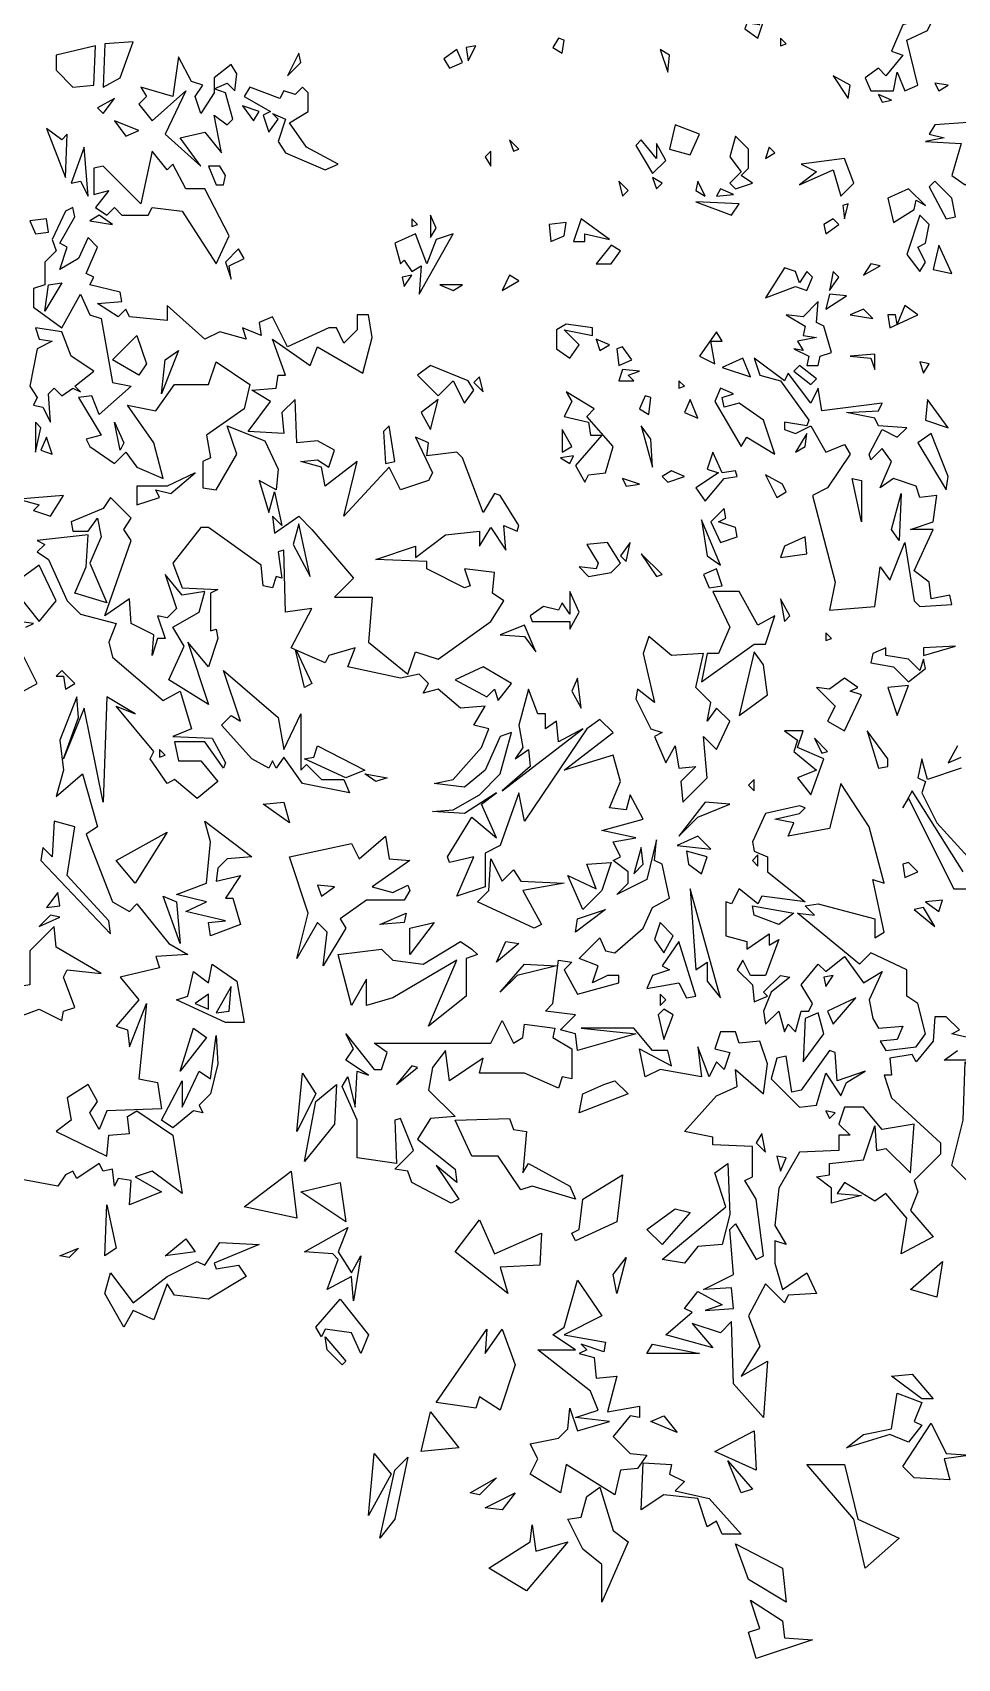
# Model space of a CAD drawing. Header units: millimetres. Extents: x -1920 to 1916, y -1858 to 1858.
# Drawn here: x 130 to 591, y -1858 to -1047 of the extents above; entities that cross this region are included whole.
import ezdxf

# ---------------------------------------------------------------- set-up
doc = ezdxf.new("R2010")
doc.units = ezdxf.units.MM
doc.layers.add('ALMOND-DRAW-PROFILE', color=7, linetype='Continuous', lineweight=25)

msp = doc.modelspace()

# ---------------------------------------------------------------- linework, layer by layer
at = {"layer": 'ALMOND-DRAW-PROFILE'}
for points in [[(491.87, -1050.22), (494.69, -1041.78), (488.12, -1035.21), (485.3, -1038.02), (492.81, -1043.65), (486.24, -1042.71), (485.3, -1045.53)], [(548.19, -1076.51), (559.46, -1076.51), (561.34, -1067.12), (565.09, -1076.51), (571.66, -1073.69), (566.03, -1051.16), (576.35, -1046.47), (580.11, -1038.96), (564.15, -1043.65), (558.52, -1056.79), (564.15, -1058.67), (555.7, -1069), (551.95, -1065.24), (545.38, -1069.94)], [(150.19, -1074.63), (160.52, -1073.69), (161.45, -1053.98), (141.74, -1058.67), (141.74, -1066.18)], [(165.21, -1074.63), (173.66, -1069.94), (180.23, -1052.1), (166.15, -1053.04)], [(347.31, -1061.49), (351.07, -1053.98), (346.38, -1054.92)], [(394.25, -1057.73), (395.19, -1051.16), (392.37, -1050.22), (389.56, -1054.92)], [(503.14, -1053.98), (505.95, -1053.04), (503.14, -1050.22)], [(214.02, -1114.05), (203.7, -1099.97), (215.9, -1097.16), (224.35, -1107.48), (220.59, -1088.71), (227.16, -1093.4), (229.98, -1090.59), (226.22, -1077.45), (220.59, -1075.57), (220.59, -1077.45), (214.02, -1087.77), (211.2, -1079.32), (214.96, -1073.69), (209.33, -1071.81), (202.76, -1059.61), (199.94, -1079.32), (183.98, -1074.63), (186.8, -1079.32), (183.04, -1083.08), (189.61, -1091.53), (206.51, -1076.51), (196.19, -1098.1)], [(257.2, -1069), (263.77, -1062.43), (262.83, -1057.73)], [(337.93, -1065.24), (344.5, -1062.43), (341.68, -1055.86), (335.11, -1060.55)], [(446.82, -1067.12), (447.75, -1058.67), (443.06, -1055.86)], [(220.59, -1075.57), (227.16, -1072.75), (230.92, -1076.51), (231.86, -1068.06), (229.04, -1063.37), (220.59, -1069.94)], [(536.93, -1080.26), (537.87, -1073.69), (529.42, -1069)], [(275.97, -1115.93), (282.54, -1113.12), (266.59, -1104.67), (258.14, -1092.47), (267.53, -1086.83), (267.53, -1077.45), (264.71, -1074.63), (260.96, -1078.38), (255.32, -1076.51), (253.45, -1080.26), (238.43, -1074.63), (235.61, -1079.32), (248.75, -1086.83), (245, -1088.71), (247.81, -1097.16), (252.51, -1090.59), (249.69, -1087.77), (256.26, -1090.59), (252.51, -1101.85), (256.26, -1107.48)], [(553.83, -1082.14), (558.52, -1081.2), (551.95, -1078.38)], [(581.99, -1076.51), (586.68, -1073.69), (580.11, -1072.75)], [(165.21, -1087.77), (170.84, -1080.26), (162.39, -1084.96)], [(240.3, -1091.53), (243.12, -1086.83), (234.67, -1084.02)], [(602.64, -1129.07), (609.21, -1116.87), (618.6, -1113.12), (612.96, -1099.97), (614.84, -1083.08), (606.39, -1080.26), (608.27, -1091.53), (580.11, -1093.4), (577.29, -1098.1), (584.8, -1099.97), (575.42, -1101.85), (593.25, -1102.79), (588.56, -1118.75), (595.13, -1123.44), (600.76, -1119.69)], [(176.47, -1099.04), (183.04, -1096.22), (170.84, -1091.53)], [(447.75, -1105.61), (458.08, -1108.42), (462.77, -1098.1), (450.57, -1093.4)], [(146.44, -1119.69), (147.37, -1098.1), (144.56, -1100.91), (137.05, -1095.28)], [(369.84, -1106.55), (372.66, -1105.61), (367.97, -1100.91)], [(439.31, -1117.81), (445.88, -1111.24), (441.18, -1102.79), (441.18, -1110.3), (433.67, -1100.91), (430.86, -1103.73)], [(480.61, -1125.32), (489.06, -1122.5), (483.42, -1118.75), (487.18, -1114.99), (487.18, -1105.61), (480.61, -1099.04), (477.79, -1109.36), (483.42, -1116.87), (477.79, -1122.5)], [(157.7, -1129.07), (155.82, -1104.67), (149.25, -1122.5), (153.94, -1121.56)], [(221.53, -1162.87), (228.1, -1148.79), (215.9, -1125.32), (206.51, -1125.32), (199.94, -1113.12), (197.12, -1115.93), (189.61, -1106.55), (183.98, -1132.83), (165.21, -1114.05), (160.52, -1114.99), (160.52, -1128.14), (168.03, -1126.26), (161.45, -1134.71), (167.09, -1138.46), (170.84, -1134.71), (174.6, -1138.46), (187.74, -1138.46), (189.61, -1134.71), (204.63, -1136.58)], [(358.58, -1114.05), (358.58, -1106.55), (355.76, -1109.36)], [(495.63, -1110.3), (500.32, -1107.48), (497.5, -1104.67)], [(533.17, -1129.07), (539.75, -1122.5), (535.05, -1110.3), (513.46, -1113.12), (520.97, -1116.87), (512.52, -1123.44), (529.42, -1115.93)], [(221.53, -1123.44), (225.29, -1123.44), (226.22, -1118.75), (223.41, -1114.05), (217.78, -1114.05)], [(424.29, -1129.07), (427.1, -1126.26), (422.41, -1121.56)], [(441.18, -1125.32), (444, -1122.5), (439.31, -1119.69)], [(465.59, -1129.07), (461.83, -1121.56), (460.9, -1126.26)], [(471.22, -1129.07), (479.67, -1128.14), (473.1, -1125.32)], [(559.46, -1142.22), (569.78, -1135.64), (570.72, -1130.95), (575.42, -1133.77), (566.97, -1125.32), (556.64, -1130.01)], [(585.74, -1140.34), (590.43, -1139.4), (588.56, -1130.01), (580.11, -1121.56), (577.29, -1124.38)], [(317.28, -1367.5), (321.03, -1356.24), (332.3, -1359.99), (358.58, -1341.22), (365.15, -1330.89), (359.52, -1327.14), (360.46, -1316.81), (345.44, -1314.93), (348.25, -1323.38), (345.44, -1324.32), (326.66, -1314.93), (326.66, -1311.18), (301.32, -1310.24), (321.03, -1303.67), (321.03, -1309.3), (336.05, -1298.04), (352.95, -1296.16), (352.95, -1303.67), (358.58, -1294.28), (366.09, -1305.55), (365.15, -1293.34), (371.72, -1296.16), (372.66, -1293.34), (363.27, -1278.33), (360.46, -1277.39), (354.82, -1286.77), (344.5, -1259.55), (341.68, -1256.74), (326.66, -1258.61), (327.6, -1252.04), (321.03, -1249.23), (329.48, -1267.06), (327.6, -1270.82), (313.52, -1275.51), (307.89, -1264.24), (285.36, -1288.65), (291.93, -1261.43), (275.97, -1273.63), (274.1, -1264.24), (263.77, -1261.43), (272.22, -1260.49), (277.85, -1264.24), (280.67, -1255.8), (272.22, -1251.1), (261.89, -1252.04), (260.96, -1230.45), (254.38, -1237.02), (255.32, -1247.35), (237.49, -1246.41), (248.75, -1231.39), (239.37, -1225.76), (251.57, -1224.82), (252.51, -1218.25), (256.26, -1218.25), (249.69, -1200.41), (268.46, -1213.56), (272.22, -1204.17), (294.75, -1217.31), (299.44, -1199.48), (297.56, -1188.21), (291.93, -1188.21), (291.93, -1195.72), (285.36, -1202.29), (281.61, -1194.78), (277.85, -1194.78), (257.2, -1204.17), (249.69, -1189.15), (243.12, -1191.97), (244.06, -1198.54), (234.67, -1194.78), (236.55, -1200.41), (223.41, -1196.66), (215.9, -1200.41), (197.12, -1183.52), (197.12, -1191.03), (178.35, -1189.15), (176.47, -1185.4), (172.72, -1189.15), (162.39, -1182.58), (174.6, -1181.64), (173.66, -1176.95), (158.64, -1173.19), (160.52, -1169.44), (156.76, -1167.56), (162.39, -1154.42), (157.7, -1149.73), (153.01, -1160.05), (143.62, -1165.68), (147.37, -1154.42), (143.62, -1152.54), (151.13, -1139.4), (150.19, -1134.71), (146.44, -1136.58), (139.86, -1150.66), (141.74, -1156.3), (136.11, -1161.93), (136.11, -1173.19), (130.48, -1175.07), (130.48, -1184.46), (144.56, -1194.78), (153.94, -1177.89), (158.64, -1188.21), (164.27, -1190.09), (169.9, -1222), (179.29, -1223.88), (163.33, -1237.96), (159.58, -1228.57), (153.01, -1229.51), (164.27, -1248.29), (156.76, -1250.16), (158.64, -1253.92), (170.84, -1262.37), (176.47, -1256.74), (182.11, -1264.24), (195.25, -1269.88), (190.55, -1252.04), (177.41, -1233.27), (191.49, -1236.08), (200.88, -1222.94), (217.78, -1222.94), (221.53, -1211.68), (238.43, -1222.94), (235.61, -1235.15), (216.84, -1248.29), (218.71, -1259.55), (214.96, -1261.43), (214.96, -1274.57), (221.53, -1275.51), (231.86, -1257.67), (227.16, -1243.59), (245.94, -1251.1), (252.51, -1265.18), (251.57, -1275.51), (243.12, -1270.82), (247.81, -1286.77), (250.63, -1276.45), (254.38, -1293.34), (249.69, -1288.65), (250.63, -1297.1), (262.83, -1288.65), (269.4, -1295.22), (290.05, -1319.63), (280.67, -1329.01), (299.44, -1329.01), (297.56, -1351.54)], [(478.73, -1138.46), (482.49, -1132.83), (460.9, -1131.89)], [(535.05, -1140.34), (536.93, -1132.83), (534.11, -1133.77)], [(131.42, -1147.85), (137.99, -1146.91), (137.05, -1140.34), (128.6, -1141.28)], [(158.64, -1141.28), (169.9, -1143.15), (163.33, -1138.46)], [(319.15, -1144.09), (321.97, -1143.15), (319.15, -1140.34)], [(328.54, -1149.73), (331.36, -1145.03), (328.54, -1138.46)], [(388.62, -1151.6), (395.19, -1148.79), (396.13, -1142.22), (387.68, -1143.15)], [(399.88, -1151.6), (405.51, -1151.6), (405.51, -1147.85), (417.72, -1150.66), (403.64, -1140.34)], [(525.67, -1147.85), (532.24, -1143.15), (529.42, -1140.34), (524.73, -1143.15)], [(572.6, -1166.62), (575.42, -1161.93), (571.66, -1154.42), (575.42, -1152.54), (577.29, -1143.15), (572.6, -1138.46), (566.03, -1158.17)], [(322.91, -1177.89), (339.8, -1147.85), (331.36, -1150.66), (326.66, -1162.87), (321.03, -1147.85), (310.71, -1152.54), (313.52, -1162.87), (315.4, -1160.99), (319.15, -1166.62), (323.85, -1163.81)], [(229.04, -1170.38), (228.1, -1163.81), (235.61, -1160.05), (232.79, -1155.36), (226.22, -1161.93)], [(411.15, -1162.87), (418.65, -1162.87), (423.35, -1156.3), (418.65, -1153.48)], [(579.17, -1165.68), (588.56, -1167.56), (581.99, -1153.48)], [(495.63, -1179.76), (510.65, -1174.13), (516.28, -1176.01), (519.09, -1169.44), (516.28, -1166.62), (512.52, -1172.25), (510.65, -1166.62), (505.01, -1164.74)], [(527.54, -1176.01), (532.24, -1169.44), (529.42, -1166.62)], [(544.44, -1168.5), (552.89, -1163.81), (548.19, -1162.87)], [(136.11, -1186.33), (137.99, -1173.19), (144.56, -1172.25)], [(315.4, -1174.13), (319.15, -1168.5), (314.46, -1169.44)], [(339.8, -1176.01), (344.5, -1173.19), (333.23, -1173.19)], [(364.21, -1176.01), (372.66, -1171.31), (367.97, -1168.5)], [(516.28, -1213.56), (521.91, -1213.56), (522.85, -1208.86), (528.48, -1206.98), (524.73, -1193.84), (520.97, -1191.97), (521.91, -1181.64), (514.4, -1189.15), (505.95, -1188.21), (515.34, -1193.84), (514.4, -1198.54), (520.97, -1199.48), (511.58, -1201.35), (514.4, -1206.05), (509.71, -1205.11), (517.22, -1208.86)], [(525.67, -1185.4), (535.99, -1178.82), (527.54, -1177.89)], [(557.58, -1194.78), (571.66, -1188.21), (565.09, -1183.52), (561.34, -1192.9), (560.4, -1188.21), (556.64, -1188.21)], [(537.87, -1188.21), (549.13, -1190.09), (544.44, -1185.4)], [(138.93, -1241.72), (137.99, -1227.64), (140.8, -1224.82), (144.56, -1228.57), (150.19, -1224.82), (153.94, -1226.7), (151.13, -1223.88), (160.52, -1216.37), (149.25, -1208.86), (144.56, -1196.66), (131.42, -1194.78), (133.29, -1200.41), (139.86, -1201.35), (132.35, -1205.11), (128.6, -1223.88), (132.35, -1229.51), (130.48, -1233.27), (135.17, -1234.21)], [(183.04, -1218.25), (169.9, -1210.74), (182.11, -1198.54), (186.8, -1212.62)], [(398, -1209.8), (402.7, -1203.23), (395.19, -1195.72), (409.27, -1198.54), (409.27, -1194.78), (396.13, -1192.9), (391.43, -1195.72), (391.43, -1205.11)], [(462.77, -1208.86), (470.28, -1212.62), (468.41, -1201.35), (474.04, -1201.35), (471.22, -1196.66)], [(194.31, -1227.64), (196.19, -1210.74), (202.76, -1206.05)], [(413.02, -1206.05), (417.72, -1203.23), (411.15, -1200.41)], [(422.41, -1213.56), (428.98, -1210.74), (424.29, -1204.17), (421.47, -1205.11)], [(550.07, -1215.43), (550.07, -1207.92), (537.87, -1208.86), (548.19, -1209.8)], [(345.44, -1232.33), (350.13, -1225.76), (347.31, -1221.07), (328.54, -1213.56), (321.97, -1218.25), (332.3, -1228.57), (339.8, -1221.07)], [(422.41, -1221.07), (429.92, -1221.07), (427.1, -1218.25), (432.73, -1216.37), (424.29, -1215.43)], [(488.12, -1219.19), (484.36, -1209.8), (474.04, -1214.49)], [(527.54, -1335.59), (550.07, -1333.71), (552.89, -1314), (557.58, -1320.57), (565.09, -1301.79), (569.78, -1330.89), (572.6, -1333.71), (588.56, -1332.77), (587.62, -1328.08), (578.23, -1329.95), (577.29, -1321.5), (569.78, -1315.87), (579.17, -1295.22), (567.91, -1295.22), (579.17, -1291.47), (581.05, -1278.33), (572.6, -1279.26), (570.72, -1273.63), (559.46, -1269.88), (552.89, -1274.57), (558.52, -1261.43), (553.83, -1254.86), (548.19, -1260.49), (547.25, -1257.67), (553.83, -1245.47), (561.34, -1249.23), (566.03, -1244.53), (551.95, -1243.59), (550.07, -1239.84), (535.99, -1237.02), (551.95, -1236.08), (553.83, -1232.33), (523.79, -1236.08), (521.91, -1224.82), (518.16, -1232.33), (506.89, -1217.31), (505.01, -1221.07), (489.99, -1209.8), (492.81, -1218.25), (503.14, -1221.07), (517.22, -1240.78), (516.28, -1243.59), (505.01, -1241.72), (505.01, -1245.47), (510.65, -1247.35), (518.16, -1243.59), (525.67, -1256.74), (535.05, -1252.98), (537.87, -1257.67), (526.6, -1274.57), (519.09, -1278.33), (530.36, -1321.5)], [(518.16, -1222.94), (520.97, -1220.13), (512.52, -1213.56), (509.71, -1216.37)], [(574.48, -1217.31), (577.29, -1212.62), (572.6, -1211.68)], [(354.82, -1226.7), (352.95, -1219.19), (350.13, -1222)], [(452.45, -1224.82), (455.26, -1223.88), (452.45, -1221.07)], [(328.54, -1245.47), (332.3, -1230.45), (323.85, -1237.02)], [(405.51, -1271.75), (407.39, -1268), (415.84, -1267.06), (419.59, -1253.92), (406.45, -1238.9), (410.21, -1235.15), (396.13, -1226.7), (398.94, -1231.39), (395.19, -1238.9), (407.39, -1241.72), (408.33, -1248.29), (413.96, -1248.29), (400.82, -1263.31)], [(437.43, -1237.96), (438.37, -1229.51), (435.55, -1228.57), (432.73, -1235.15)], [(461.83, -1239.84), (458.08, -1230.45), (455.26, -1237.02)], [(486.24, -1249.23), (500.32, -1257.67), (494.69, -1240.78), (482.49, -1232.33), (474.98, -1234.21), (474.04, -1229.51), (479.67, -1227.64), (473.1, -1224.82), (470.28, -1231.39), (483.42, -1253.92)], [(575.42, -1240.78), (586.68, -1244.53), (576.35, -1230.45)], [(131.42, -1256.74), (134.23, -1244.53), (131.42, -1241.72)], [(173.66, -1255.8), (170.84, -1241.72), (175.53, -1252.04)], [(306.01, -1262.37), (310.71, -1261.43), (307.89, -1243.59), (305.07, -1246.41)], [(394.25, -1256.74), (398.94, -1253.92), (394.25, -1245.47)], [(439.31, -1264.24), (438.37, -1250.16), (433.67, -1243.59)], [(510.65, -1256.74), (515.34, -1253.92), (516.28, -1247.35)], [(585.74, -1275.51), (586.68, -1268.94), (578.23, -1247.35), (571.66, -1252.04)], [(134.23, -1255.8), (139.86, -1257.67), (137.05, -1249.23)], [(465.59, -1281.14), (474.98, -1269.88), (481.55, -1268.94), (480.61, -1266.12), (474.04, -1267.06), (469.34, -1256.74), (466.53, -1265.18), (472.16, -1267.06), (460.9, -1274.57)], [(398, -1262.37), (399.88, -1258.61), (393.31, -1259.55)], [(182.11, -1283.02), (193.37, -1279.26), (191.49, -1275.51), (199, -1277.39), (211.2, -1267.06), (197.12, -1273.63), (182.11, -1273.63)], [(426.16, -1273.63), (432.73, -1272.69), (424.29, -1269.88)], [(446.82, -1271.75), (455.26, -1268.94), (448.69, -1266.12), (444, -1268.94)], [(501.26, -1279.26), (505.95, -1276.45), (504.08, -1272.69), (495.63, -1268)], [(543.5, -1291.47), (538.81, -1269.88), (543.5, -1270.82)], [(130.48, -1285.83), (138.93, -1288.65), (145.5, -1278.33), (122.97, -1280.2), (133.29, -1283.02)], [(562.27, -1300.85), (558.52, -1295.22), (563.21, -1277.39)], [(473.1, -1301.79), (481.55, -1298.98), (480.61, -1294.28), (472.16, -1291.47), (475.91, -1289.59), (474.98, -1284.9), (468.41, -1291.47)], [(268.46, -1318.69), (262.83, -1292.41), (260.02, -1302.73)], [(473.1, -1313.06), (463.71, -1290.53), (466.53, -1308.36)], [(407.39, -1318.69), (418.65, -1316.81), (423.35, -1312.12), (416.78, -1301.79), (406.45, -1302.73), (412.08, -1312.12), (411.15, -1314.93), (402.7, -1314)], [(426.16, -1311.18), (428.04, -1301.79), (423.35, -1308.36)], [(503.14, -1309.3), (516.28, -1307.42), (515.34, -1298.98), (505.01, -1303.67)], [(133.29, -1341.22), (141.74, -1330.89), (133.29, -1313.06), (119.21, -1323.38)], [(441.18, -1318.69), (444, -1317.75), (433.67, -1307.42)], [(467.47, -1324.32), (474.04, -1323.38), (471.22, -1314.93), (464.65, -1317.75)], [(398, -1344.97), (402.7, -1336.52), (398, -1326.2), (398, -1337.46), (394.25, -1331.83), (392.37, -1335.59), (384.86, -1333.71), (378.29, -1338.4), (379.23, -1341.22), (398, -1341.22)], [(463.71, -1371.26), (489.99, -1352.48), (495.63, -1352.48), (500.32, -1338.4), (491.87, -1343.09), (482.49, -1326.2), (469.34, -1326.2), (477.79, -1344.03), (472.16, -1357.18), (466.53, -1357.18)], [(505.01, -1341.22), (507.83, -1338.4), (503.14, -1329.95)], [(381.11, -1356.24), (375.48, -1343.09), (363.27, -1347.79), (375.48, -1348.73)], [(454.32, -1431.33), (466.53, -1419.13), (464.65, -1398.48), (471.22, -1405.05), (477.79, -1390.97), (471.22, -1384.4), (466.53, -1390.97), (468.41, -1381.58), (460.9, -1374.07), (464.65, -1357.18), (448.69, -1358.11), (437.43, -1348.73), (434.61, -1357.18), (440.24, -1381.58), (431.8, -1375.01), (430.86, -1379.7), (438.37, -1394.72), (444, -1396.6), (440.24, -1398.48), (445.88, -1411.62), (450.57, -1403.17), (452.45, -1414.43), (460.9, -1413.5), (453.39, -1421.01)], [(525.67, -1350.6), (528.48, -1349.67), (525.67, -1346.85)], [(566.97, -1371.26), (575.42, -1364.68), (574.48, -1359.99), (572.6, -1365.62), (566.97, -1359.99), (555.7, -1358.11), (555.7, -1354.36), (549.13, -1357.18), (548.19, -1361.87), (559.46, -1363.75)], [(574.48, -1358.11), (590.43, -1353.42), (574.48, -1354.36)], [(482.49, -1388.15), (496.57, -1377.83), (494.69, -1362.81), (489.99, -1356.24)], [(146.44, -1375.01), (151.13, -1372.19), (144.56, -1365.62), (141.74, -1368.44), (145.5, -1368.44)], [(288.18, -1426.64), (264.71, -1421.94), (255.32, -1408.8), (251.57, -1414.43), (249.69, -1410.68), (247.81, -1414.43), (239.37, -1409.74), (224.35, -1392.85), (229.04, -1388.15), (233.73, -1390.97), (225.29, -1365.62), (252.51, -1389.09), (255.32, -1405.05), (263.77, -1387.21), (263.77, -1415.37), (266.59, -1412.56), (274.1, -1420.07), (285.36, -1420.07)], [(362.33, -1380.64), (368.9, -1372.19), (354.82, -1363.75), (340.74, -1370.32), (356.7, -1378.76), (360.46, -1375.01)], [(403.64, -1384.4), (401.76, -1369.38), (398.94, -1375.95)], [(535.05, -1395.66), (543.5, -1377.83), (537.87, -1375.95), (541.62, -1374.07), (535.05, -1369.38), (527.54, -1375.01), (520.97, -1374.07), (530.36, -1383.46), (526.6, -1390.97)], [(364.21, -1425.7), (404.57, -1394.72), (392.37, -1401.29), (391.43, -1390.97), (385.8, -1394.72), (385.8, -1387.21), (382.05, -1387.21), (377.35, -1375.01), (372.66, -1392.85), (374.54, -1404.11), (370.78, -1409.74), (377.35, -1405.05), (378.29, -1413.5)], [(561.34, -1388.15), (566.97, -1373.13), (556.64, -1374.07)], [(518.16, -1427.58), (524.73, -1409.74), (511.58, -1404.11), (514.4, -1395.66), (505.01, -1395.66), (511.58, -1400.35), (509.71, -1405.99), (520.97, -1415.37), (511.58, -1419.13)], [(523.79, -1406.93), (526.6, -1405.99), (520.03, -1399.42)], [(551.95, -1414.43), (556.64, -1413.5), (556.64, -1409.74), (546.32, -1395.66)], [(193.37, -1408.8), (196.19, -1407.86), (193.37, -1405.05)], [(286.3, -1419.13), (265.65, -1409.74), (270.34, -1408.8), (272.22, -1403.17), (295.69, -1415.37)], [(301.32, -1421.01), (295.69, -1417.25), (306.95, -1419.13)], [(555.7, -1555.24), (570.72, -1553.36), (575.42, -1546.79), (571.66, -1531.77), (566.03, -1528.02), (566.03, -1514.87), (548.19, -1506.43), (542.56, -1512.06), (511.58, -1486.71), (520.03, -1487.65), (515.34, -1482.96), (521.91, -1482.02), (550.07, -1489.53), (550.07, -1498.92), (554.76, -1496.1), (549.13, -1469.82), (554.76, -1471.69), (547.25, -1443.53), (533.17, -1421.94), (527.54, -1444.47), (506.89, -1448.23), (509.71, -1441.66), (500.32, -1439.78), (512.52, -1436.96), (515.34, -1434.15), (512.52, -1433.21), (495.63, -1436.96), (489.06, -1451.04), (489.99, -1455.74), (496.57, -1458.55), (496.57, -1466.06), (515.34, -1481.08), (493.75, -1478.27), (491.87, -1482.02), (482.49, -1474.51), (478.73, -1482.02), (475.91, -1481.08), (475.91, -1497.98), (486.24, -1500.79), (486.24, -1504.55), (497.5, -1497.04), (497.5, -1502.67), (502.2, -1499.86), (495.63, -1517.69), (488.12, -1517.69), (484.36, -1510.18), (481.55, -1514.87), (489.06, -1522.38), (489.99, -1530.83), (496.57, -1528.02), (494.69, -1526.14), (503.14, -1517.69), (507.83, -1518.63), (498.44, -1526.14), (494.69, -1535.53), (495.63, -1542.1), (502.2, -1535.53), (505.01, -1545.85), (506.89, -1542.1), (510.65, -1545.85), (513.46, -1535.53), (517.22, -1535.53), (519.09, -1531.77), (513.46, -1522.38), (521.91, -1512.06), (525.67, -1515.81), (535.05, -1508.3), (544.44, -1521.45), (553.83, -1515.81), (547.25, -1529.89), (549.13, -1539.28), (551.95, -1543.97), (564.15, -1543.04), (561.34, -1549.61), (552.89, -1550.54)], [(489.99, -1425.7), (489.99, -1420.07), (487.18, -1422.88)], [(258.14, -1441.66), (245, -1432.27), (255.32, -1431.33)], [(452.45, -1448.23), (461.83, -1438.84), (477.79, -1432.27), (465.59, -1431.33)], [(168.96, -1497.04), (168.03, -1490.47), (147.37, -1467.94), (151.13, -1443.53), (140.8, -1440.72), (139.86, -1458.55), (135.17, -1453.86), (134.23, -1460.43)], [(218.71, -1497.98), (217.78, -1491.41), (226.22, -1490.47), (206.51, -1485.78), (216.84, -1481.08), (201.82, -1477.33), (216.84, -1471.69), (218.71, -1451.04), (215.9, -1440.72), (239.37, -1458.55), (227.16, -1459.49), (222.47, -1464.19), (221.53, -1470.76), (233.73, -1467.94), (226.22, -1479.2), (229.98, -1479.2), (233.73, -1492.35)], [(181.17, -1471.69), (171.78, -1460.43), (197.12, -1446.35)], [(275.04, -1513), (276.91, -1496.1), (272.22, -1491.41), (261.89, -1509.24), (267.53, -1486.71), (258.14, -1458.55), (289.12, -1451.98), (292.87, -1459.49), (306.01, -1448.23), (307.89, -1459.49), (318.22, -1460.43), (299.44, -1473.57), (309.77, -1476.39), (317.28, -1472.63), (318.22, -1475.45), (315.4, -1480.14), (296.63, -1480.14), (283.48, -1489.53), (286.3, -1494.22)], [(451.51, -1452.92), (468.41, -1454.8), (461.83, -1448.23)], [(380.17, -1494.22), (352.01, -1481.08), (357.64, -1475.45), (358.58, -1459.49), (364.21, -1470.76), (369.84, -1465.12), (373.6, -1470.76), (395.19, -1471.69), (374.54, -1475.45), (383.92, -1492.35)], [(429.92, -1467), (434.61, -1462.31), (433.67, -1453.86)], [(463.71, -1467), (466.53, -1458.55), (456.2, -1455.74), (457.14, -1462.31)], [(491.87, -1463.25), (491.87, -1457.61), (489.06, -1460.43)], [(404.57, -1484.84), (397.06, -1467.94), (411.15, -1474.51), (406.45, -1462.31), (418.65, -1461.37), (413.96, -1475.45)], [(565.09, -1468.88), (571.66, -1466.06), (566.97, -1461.37), (564.15, -1462.31)], [(274.1, -1478.27), (280.67, -1473.57), (272.22, -1472.63)], [(473.1, -1528.95), (458.08, -1474.51), (460.9, -1514.87), (466.53, -1511.12), (466.53, -1520.51)], [(137.05, -1483.9), (143.62, -1482.96), (142.68, -1476.39)], [(203.7, -1501.73), (195.25, -1478.27), (201.82, -1481.08)], [(502.2, -1492.35), (489.99, -1487.65), (489.06, -1482.96), (509.71, -1486.71)], [(580.11, -1493.28), (574.48, -1483.9), (569.78, -1484.84)], [(581.99, -1485.78), (583.86, -1480.14), (575.42, -1481.08)], [(133.29, -1493.28), (143.62, -1488.59), (138.93, -1487.65)], [(303.2, -1492.35), (316.34, -1486.71), (315.4, -1491.41)], [(318.22, -1507.37), (318.22, -1494.22), (330.42, -1491.41)], [(400.82, -1496.1), (401.76, -1489.53), (415.84, -1484.84)], [(444.94, -1506.43), (449.63, -1497.98), (443.06, -1491.41), (440.24, -1499.86)], [(118.27, -1540.22), (133.29, -1534.59), (144.56, -1540.22), (145.5, -1535.53), (151.13, -1533.65), (145.5, -1518.63), (147.37, -1514.87), (164.27, -1516.75), (141.74, -1503.61), (140.8, -1493.28), (128.6, -1505.49), (128.6, -1522.38), (117.34, -1524.26)], [(327.6, -1543.04), (341.68, -1510.18), (309.77, -1528.95), (296.63, -1532.71), (296.63, -1519.57), (289.12, -1532.71), (282.54, -1507.37), (304.13, -1504.55), (309.77, -1510.18), (324.79, -1512.06), (343.56, -1500.79), (349.19, -1504.55), (352.01, -1507.37), (346.38, -1509.24), (346.38, -1528.02)], [(361.39, -1511.12), (366.09, -1500.79), (372.66, -1501.73)], [(456.2, -1528.95), (460.9, -1528.02), (452.45, -1500.79), (444, -1513), (447.75, -1514.87), (439.31, -1517.69), (436.49, -1524.26), (452.45, -1521.45)], [(226.22, -1541.16), (201.82, -1529.89), (207.45, -1528.02), (210.27, -1515.81), (217.78, -1521.45), (219.65, -1512.06), (231.86, -1520.51), (235.61, -1541.16)], [(363.27, -1526.14), (375.48, -1512.06), (391.43, -1513), (371.72, -1517.69)], [(221.53, -1536.46), (228.1, -1535.53), (229.04, -1523.32)], [(525.67, -1523.32), (529.42, -1517.69), (524.73, -1518.63)], [(217.78, -1534.59), (217.78, -1527.08), (211.2, -1531.77)], [(443.06, -1532.71), (445.88, -1529.89), (443.06, -1527.08)], [(529.42, -1542.1), (540.68, -1528.95), (526.6, -1535.53)], [(338.87, -1631.27), (319.15, -1620.95), (317.28, -1615.31), (310.71, -1614.38), (320.09, -1604.99), (313.52, -1589.03), (310.71, -1589.97), (311.64, -1611.56), (291.93, -1608.74), (291.93, -1589.97), (284.42, -1573.07), (287.24, -1568.38), (290.99, -1583.4), (291.93, -1565.56), (297.56, -1567.44), (286.3, -1559.93), (290.05, -1554.3), (286.3, -1546.79), (300.38, -1564.62), (304.13, -1564.62), (306.95, -1556.18), (300.38, -1551.48), (358.58, -1551.48), (364.21, -1540.22), (369.84, -1551.48), (374.54, -1548.67), (375.48, -1542.1), (390.49, -1543.97), (389.56, -1548.67), (398.94, -1554.3), (398.94, -1569.32), (394.25, -1568.38), (392.37, -1574.01), (375.48, -1566.5), (352.95, -1566.5), (354.82, -1558.99), (337.93, -1570.26), (336.05, -1555.24), (329.48, -1563.69), (327.6, -1574.95), (340.74, -1588.09), (328.54, -1589.03), (321.97, -1599.36), (340.74, -1614.38), (341.68, -1620.95), (331.36, -1612.5), (342.62, -1629.39)], [(444.94, -1549.61), (449.63, -1537.4), (444.94, -1534.59), (442.12, -1537.4)], [(514.4, -1560.87), (524.73, -1546.79), (521.91, -1536.46), (515.34, -1539.28)], [(199.94, -1593.72), (194.31, -1589.97), (204.63, -1570.26), (204.63, -1583.4), (213.08, -1565.56), (218.71, -1569.32), (221.53, -1547.73), (222.47, -1561.81), (218.71, -1576.83), (213.08, -1582.46), (214.96, -1586.21), (210.27, -1585.28)], [(203.7, -1565.56), (210.27, -1543.97), (216.84, -1548.67)], [(512.52, -1583.4), (520.97, -1582.46), (525.67, -1566.5), (533.17, -1577.77), (535.99, -1571.2), (545.38, -1565.56), (531.3, -1570.26), (530.36, -1556.18), (527.54, -1555.24), (513.46, -1574.95), (508.77, -1575.89), (505.95, -1558.05), (501.26, -1558.99), (498.44, -1569.32)], [(311.64, -1572.13), (321.97, -1563.69), (319.15, -1562.75)], [(611.09, -1625.64), (607.33, -1620.01), (608.27, -1598.42), (599.82, -1604.99), (597.01, -1620.95), (588.56, -1612.5), (594.19, -1589.97), (595.13, -1560.87), (616.72, -1593.72), (611.09, -1597.48)], [(261.89, -1595.6), (264.71, -1566.5), (271.28, -1576.83)], [(265.65, -1610.62), (271.28, -1580.58), (281.61, -1572.13), (280.67, -1591.85)], [(402.7, -1586.21), (404.57, -1576.83), (414.9, -1572.13), (420.53, -1570.26), (427.1, -1576.83)], [(400.82, -1629.39), (379.23, -1622.82), (373.6, -1624.7), (362.33, -1607.8), (349.19, -1607.8), (340.74, -1589.97), (367.97, -1589.03), (369.84, -1594.66), (376.41, -1595.6), (374.54, -1616.25), (377.35, -1611.56), (398, -1622.82)], [(527.54, -1589.03), (530.36, -1586.21), (525.67, -1585.28)], [(495.63, -1605.93), (493.75, -1596.54), (490.93, -1601.23)], [(455.26, -1661.31), (444, -1659.43), (475.91, -1633.15), (470.28, -1616.25), (476.85, -1611.56), (477.79, -1636.9), (474.04, -1651.92), (461.83, -1652.86)], [(503.14, -1615.31), (505.95, -1608.74), (501.26, -1607.8)], [(261.89, -1638.78), (235.61, -1633.15), (259.08, -1615.31)], [(286.3, -1640.66), (263.77, -1625.64), (283.48, -1620.95)], [(400.82, -1650.05), (398.94, -1646.29), (402.7, -1644.41), (404.57, -1629.39), (424.29, -1617.19), (421.47, -1640.66)], [(166.15, -1657.56), (167.09, -1632.21), (171.78, -1653.8)], [(444, -1651.92), (436.49, -1644.41), (450.57, -1634.09), (458.08, -1635.97)], [(290.05, -1680.08), (289.12, -1667.88), (276.91, -1674.45), (282.54, -1659.43), (279.73, -1656.62), (265.65, -1655.68), (287.24, -1643.47), (282.54, -1655.68), (289.12, -1666), (293.81, -1657.56)], [(367.03, -1676.33), (340.74, -1655.68), (352.95, -1639.72), (360.46, -1656.62), (383.92, -1646.29), (382.98, -1662.25), (363.27, -1663.19)], [(143.62, -1657.56), (153.01, -1653.8), (148.31, -1658.49)], [(175.53, -1693.23), (166.15, -1676.33), (168.96, -1666), (180.23, -1681.02), (197.12, -1667.88), (212.14, -1660.37), (215.9, -1662.25), (223.41, -1650.98), (243.12, -1651.92), (220.59, -1661.31), (221.53, -1664.13), (232.79, -1662.25), (236.55, -1667.88), (217.78, -1679.14), (200.88, -1677.27), (197.12, -1671.64), (190.55, -1689.47), (180.23, -1684.78)], [(196.19, -1657.56), (206.51, -1649.11), (211.2, -1655.68)], [(421.47, -1676.33), (419.59, -1666.94), (426.16, -1658.49)], [(581.05, -1678.21), (567.91, -1674.45), (583.86, -1660.37)], [(393.31, -1775.83), (378.29, -1766.44), (382.05, -1758.93), (378.29, -1751.42), (392.37, -1748.61), (397.06, -1743.91), (398, -1733.59), (401.76, -1744.85), (417.72, -1740.16), (400.82, -1738.28), (412.08, -1734.53), (408.33, -1725.14), (382.05, -1704.49), (400.82, -1704.49), (389.56, -1696.98), (395.19, -1693.23), (401.76, -1669.76), (413.96, -1687.59), (395.19, -1696.98), (415.84, -1700.73), (414.9, -1705.43), (403.64, -1701.67), (406.45, -1704.49), (402.7, -1706.37), (410.21, -1708.24), (411.15, -1718.57), (421.47, -1717.63), (416.78, -1735.47), (432.73, -1732.65), (432.73, -1738.28), (428.04, -1737.34), (419.59, -1747.67), (428.04, -1756.12), (436.49, -1757.06), (431.8, -1763.63), (423.35, -1764.57), (420.53, -1776.77), (396.13, -1761.75)], [(293.81, -1706.37), (289.12, -1696.04), (275.97, -1694.16), (274.1, -1697.92), (271.28, -1693.23), (283.48, -1679.14), (297.56, -1696.98)], [(363.27, -1734.53), (352.95, -1727.96), (351.07, -1733.59), (331.36, -1730.77), (356.7, -1694.16), (355.76, -1706.37), (364.21, -1694.16), (370.78, -1712)], [(284.42, -1712), (276.91, -1704.49), (275.97, -1697.92), (286.3, -1710.12)], [(436.49, -1706.37), (439.31, -1701.67), (462.77, -1706.37)], [(573.54, -1728.9), (558.52, -1717.63), (568.84, -1716.69), (579.17, -1728.9)], [(535.99, -1753.3), (544.44, -1746.73), (558.52, -1743.91), (561.34, -1726.08), (573.54, -1730.77), (569.78, -1740.16), (573.54, -1742.04), (566.97, -1750.49), (557.58, -1746.73)], [(323.85, -1755.18), (328.54, -1735.47), (342.62, -1753.3)], [(451.51, -1745.79), (438.37, -1740.16), (444.94, -1737.34)], [(569.78, -1768.32), (564.15, -1762.69), (578.23, -1741.1), (585.74, -1756.12), (597.94, -1757.06), (584.8, -1758.93), (587.62, -1769.26)], [(490.93, -1764.57), (470.28, -1755.18), (489.99, -1744.85)], [(297.56, -1787.09), (300.38, -1756.12), (308.83, -1766.44)], [(303.2, -1798.36), (310.71, -1764.57), (317.28, -1757.99), (310.71, -1788.97)], [(483.42, -1775.83), (476.85, -1759.87), (489.06, -1773.95)], [(474.04, -1796.48), (471.22, -1789.91), (466.53, -1792.73), (461.83, -1778.65), (444.94, -1776.77), (433.67, -1784.28), (434.61, -1760.81), (448.69, -1761.75), (447.75, -1766.44), (455.26, -1770.2), (450.57, -1774.89), (467.47, -1778.65), (483.42, -1796.48)], [(545.38, -1813.38), (539.75, -1788.97), (516.28, -1761.75), (535.05, -1761.75), (541.62, -1788.97), (562.27, -1798.36)], [(348.25, -1775.83), (361.39, -1768.32), (352.95, -1776.77)], [(355.76, -1783.34), (370.78, -1775.83), (364.21, -1784.28)], [(413.96, -1830.27), (413.96, -1811.5), (404.57, -1803.99), (397.06, -1788.97), (403.64, -1788.03), (406.45, -1777.71), (413.02, -1773.01), (419.59, -1794.6), (427.1, -1800.24)], [(376.41, -1824.64), (357.64, -1813.38), (378.29, -1800.24), (379.23, -1791.79), (381.11, -1804.93), (397.06, -1800.24)], [(505.95, -1830.27), (487.18, -1819.01), (480.61, -1801.17), (504.08, -1813.38)], [(490.93, -1858.43), (487.18, -1845.29), (492.81, -1843.42), (488.12, -1829.33), (504.08, -1839.66), (505.01, -1848.11), (519.09, -1849.05)]]:
    msp.add_lwpolyline(points, close=True, dxfattribs=at)
for points in [[(600.76, -1549.61), (588.56, -1546.79), (592.31, -1544.91), (585.74, -1538.34), (580.11, -1538.34), (579.17, -1550.54), (570.72, -1560.87), (568.84, -1557.12), (557.58, -1558.99), (558.52, -1567.44), (554.76, -1567.44), (558.52, -1578.71), (582.92, -1601.23), (582.92, -1606.87), (569.78, -1620.01), (571.66, -1625.64), (567.91, -1635.03), (579.17, -1648.17), (563.21, -1656.62), (566.03, -1638.78), (555.7, -1626.58), (550.07, -1630.33), (535.05, -1620.95), (531.3, -1626.58), (543.5, -1627.52), (528.48, -1631.27), (528.48, -1623.76), (520.97, -1618.13), (527.54, -1617.19), (527.54, -1611.56), (544.44, -1609.68), (550.07, -1592.79), (551.01, -1604.99), (555.7, -1604.05), (567.91, -1616.25), (569.78, -1591.85), (553.83, -1594.66), (544.44, -1583.4), (535.05, -1583.4), (532.24, -1591.85), (537.87, -1597.48), (532.24, -1597.48), (532.24, -1604.99), (512.52, -1605.93), (502.2, -1623.76), (500.32, -1642.54), (505.95, -1651.92), (500.32, -1650.05), (500.32, -1661.31), (504.08, -1674.45), (516.28, -1666), (520.97, -1676.33), (506.89, -1677.27), (505.01, -1681.02), (495.63, -1671.64), (487.18, -1687.59), (492.81, -1702.61), (483.42, -1717.63), (496.57, -1710.12), (494.69, -1738.28), (479.67, -1721.39), (478.73, -1690.41), (473.1, -1696.04), (459.02, -1691.35), (469.34, -1703.55), (445.88, -1696.98), (459.02, -1685.72), (455.26, -1683.84), (461.83, -1675.39), (474.04, -1681.96), (465.59, -1684.78), (479.67, -1683.84), (478.73, -1673.51), (464.65, -1674.45), (479.67, -1666.94), (477.79, -1644.41), (480.61, -1641.6), (490.93, -1659.43), (494.69, -1657.56), (490.93, -1629.39), (485.3, -1620.01), (489.06, -1618.13), (489.06, -1603.11), (469.34, -1602.17), (469.34, -1598.42), (455.26, -1595.6), (471.22, -1577.77), (481.55, -1573.07), (480.61, -1564.62), (494.69, -1576.83), (496.57, -1561.81), (492.81, -1550.54), (482.49, -1551.48), (480.61, -1545.85), (473.1, -1545.85), (470.28, -1554.3), (477.79, -1556.18), (474.98, -1564.62), (471.22, -1560.87), (467.47, -1568.38), (461.83, -1553.36), (463.71, -1568.38), (443.06, -1564.62), (435.55, -1568.38), (432.73, -1554.3), (448.69, -1562.75), (446.82, -1555.24), (439.31, -1555.24), (429.92, -1543.97), (403.64, -1543.97), (430.86, -1546.79), (401.76, -1555.24), (400.82, -1546.79), (393.31, -1544.91), (400.82, -1537.4), (385.8, -1535.53), (389.56, -1531.77), (392.37, -1510.18), (398.94, -1511.12), (395.19, -1514.87), (401.76, -1527.08), (422.41, -1521.45), (422.41, -1517.69), (416.78, -1517.69), (409.27, -1521.45), (412.08, -1513), (402.7, -1509.24), (413.02, -1498.92), (415.84, -1505.49), (420.53, -1506.43), (434.61, -1494.22), (439.31, -1483.9), (447.75, -1479.2), (444, -1462.31), (440.24, -1460.43), (441.18, -1450.11), (436.49, -1469.82), (421.47, -1477.33), (427.1, -1471.69), (427.1, -1466.06), (419.59, -1460.43), (423.35, -1458.55), (419.59, -1451.04), (430.86, -1449.17), (413.96, -1445.41), (434.61, -1439.78), (428.04, -1427.58), (426.16, -1435.09), (417.72, -1434.15), (423.35, -1421.01), (419.59, -1407.86), (395.19, -1415.37), (419.59, -1396.6), (413.02, -1390.03), (406.45, -1394.72), (375.48, -1440.72), (372.66, -1426.64), (363.27, -1452.92), (355.76, -1456.68), (355.76, -1473.57), (341.68, -1478.27), (350.13, -1458.55), (337.93, -1461.37), (336.99, -1458.55), (349.19, -1438.84), (361.39, -1449.17), (353.89, -1432.27), (361.39, -1426.64), (345.44, -1436.96), (329.48, -1436.02), (339.8, -1435.09), (352.95, -1427.58), (363.27, -1417.25), (368.9, -1396.6), (363.27, -1398.48), (355.76, -1415.37), (345.44, -1423.82), (330.42, -1421.94), (339.8, -1420.07), (353.89, -1404.11), (357.64, -1394.72), (350.13, -1392.85), (355.76, -1383.46), (343.56, -1384.4), (332.3, -1375.01), (324.79, -1376.89), (327.6, -1372.19), (322.91, -1367.5), (313.52, -1369.38), (287.24, -1363.75), (290.99, -1354.36), (277.85, -1358.11), (275.97, -1361.87), (261.46, -1355.42), (269.4, -1372.19), (265.65, -1374.07), (261.18, -1355.29), (259.08, -1354.36), (269.4, -1334.65), (256.26, -1336.52), (255.32, -1305.55), (252.51, -1306.49), (254.38, -1319.63), (251.57, -1318.69), (249.69, -1324.32), (245, -1323.38), (244.06, -1313.06), (217.78, -1294.28), (214.02, -1294.28), (199.94, -1312.12), (204.63, -1324.32), (222.47, -1325.26), (218.71, -1327.14), (218.71, -1345.91), (221.53, -1344.97), (222.47, -1349.67), (217.78, -1363.75), (207.45, -1351.54), (217.78, -1382.52), (198.06, -1370.32), (205.57, -1353.42), (199.94, -1344.03), (213.08, -1336.52), (215.9, -1326.2), (204.63, -1328.08), (196.19, -1317.75), (201.82, -1334.65), (197.12, -1339.34), (192.43, -1338.4), (196.19, -1349.67), (192.43, -1349.67), (189.61, -1358.11), (190.55, -1347.79), (179.29, -1342.16), (178.35, -1329.95), (166.15, -1338.4), (179.29, -1300.85), (175.53, -1295.22), (179.29, -1289.59), (168.96, -1279.26), (165.21, -1284.9), (149.25, -1291.47), (150.19, -1296.16), (157.7, -1296.16), (162.39, -1289.59), (164.27, -1298.98), (158.64, -1312.12), (167.09, -1331.83), (151.13, -1327.14), (156.76, -1314), (157.7, -1298.04), (132.35, -1300.85), (136.11, -1302.73), (132.35, -1306.49), (137.99, -1310.24), (147.37, -1330.89), (153.94, -1337.46), (171.78, -1342.16), (168.03, -1351.54), (169.9, -1359.05), (195.25, -1380.64), (203.7, -1375.95), (209.33, -1394.72), (199.94, -1398.48), (219.65, -1399.42), (226.22, -1411.62), (225.29, -1414.43), (215.9, -1401.29), (200.88, -1401.29), (202.76, -1410.68), (214.02, -1410.68), (222.47, -1421.01), (212.14, -1429.45), (200.88, -1420.07), (197.12, -1421.94), (188.68, -1409.74), (190.55, -1405.99), (171.78, -1383.46), (181.17, -1387.21), (167.09, -1378.76), (165.21, -1431.33), (155.82, -1384.4), (145.5, -1409.74), (153.01, -1389.09), (152.07, -1378.76), (143.62, -1400.35), (145.5, -1415.37), (141.74, -1428.52), (154.88, -1417.25), (162.39, -1443.53), (156.76, -1447.29), (169.9, -1481.08), (178.35, -1485.78), (182.11, -1482.02), (198.06, -1501.73), (207.45, -1507.37), (191.49, -1508.3), (193.37, -1513.94), (173.66, -1518.63), (183.04, -1529.89), (171.78, -1543.04), (177.41, -1544.91), (178.35, -1553.36), (186.8, -1531.77), (183.04, -1569.32), (192.43, -1571.2), (194.31, -1584.34), (167.09, -1585.28), (163.33, -1594.66), (158.64, -1586.21), (162.39, -1580.58), (157.7, -1572.13), (147.37, -1578.71), (149.25, -1589.97), (141.74, -1595.6), (167.09, -1607.8), (168.03, -1597.48), (178.35, -1596.54), (177.41, -1588.09), (182.11, -1585.28), (199.94, -1597.48), (204.63, -1626.58), (189.61, -1615.31), (181.17, -1618.13), (194.31, -1625.64), (178.35, -1632.21), (179.29, -1620.01), (172.72, -1619.07), (170.84, -1622.82), (169.9, -1614.38), (165.21, -1615.31), (163.33, -1611.56), (152.07, -1619.07), (150.19, -1615.31), (146.44, -1617.19), (142.68, -1622.82), (122.03, -1619.07)], [(126.72, -1344.03), (130.48, -1342.16), (117.34, -1340.28)], [(120.15, -1378.76), (132.35, -1372.19), (124.85, -1357.18)], [(593.25, -1414.43), (576.35, -1420.07), (573.54, -1409.74), (571.66, -1419.13), (575.42, -1421.01), (573.54, -1426.64), (581.05, -1441.66), (601.7, -1464.19)], [(591.37, -1403.17), (586.68, -1411.62), (593.25, -1408.8)], [(594.19, -1466.06), (568.84, -1425.7), (564.15, -1434.15), (566.97, -1429.45), (589.5, -1474.51), (612.02, -1474.51)], [(609.21, -1559.93), (584.8, -1559.93), (591.37, -1555.24)]]:
    msp.add_lwpolyline(points, dxfattribs=at)

doc.saveas('drawing.dxf')
